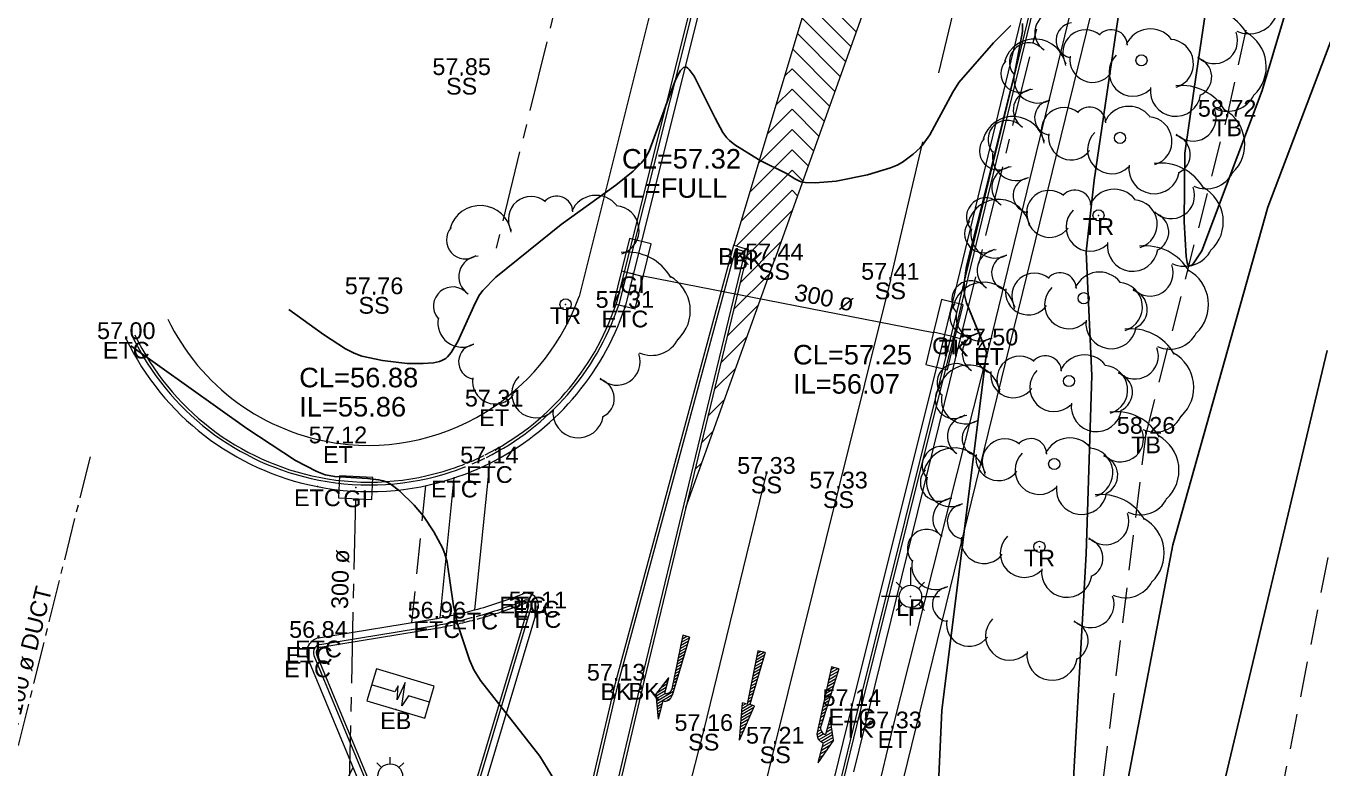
# Model space of a CAD drawing. Header units: metres. Extents: x -244 to 200, y -283 to 282.
# Drawn here: x -155 to -96.9, y -3.2 to 30 of the extents above; entities that cross this region are included whole.
import ezdxf
from ezdxf.enums import TextEntityAlignment as Align

# ---------------------------------------------------------------- set-up
doc = ezdxf.new("R2010")
doc.units = ezdxf.units.M
for name, pattern in [('CENTER', [50.8, 31.75, -6.35, 6.35, -6.35]), ('CENTER2', [28.575, 19.05, -3.175, 3.175, -3.175]), ('DASHED2', [9.525, 6.35, -3.175]), ('HIDDEN2', [4.7625, 3.175, -1.5875])]:
    doc.linetypes.add(name, pattern=pattern)
for name, color, linetype, lineweight in [('BANKS', 12, 'Continuous', 0), ('CONTOURS', 1, 'Continuous', 0), ('DESCRIPTIONS', 1, 'Continuous', 0), ('ELECTRICAL', 3, 'Continuous', 0), ('LEVELS', 1, 'Continuous', 0), ('POINTS', 1, 'Continuous', 0), ('ROAD_PAINT', 12, 'Continuous', 0), ('ROADS', 5, 'Continuous', 0), ('STORM_WATER', 1, 'Continuous', 0), ('SW_TEXT', 10, 'Continuous', 0), ('TREES', 14, 'Continuous', 0)]:
    doc.layers.add(name, color=color, linetype=linetype, lineweight=lineweight)
doc.layers.add('CADASTRAL', color=7, linetype='Continuous')
doc.styles.add('Arial', font='arial.ttf', dxfattribs={"height": 1.68})

msp = doc.modelspace()

# ---------------------------------------------------------------- hatches: boundary and pattern name
at = {"layer": 'ROAD_PAINT', "linetype": 'Continuous', "lineweight": 0}
h = msp.add_hatch(dxfattribs=at)
h.set_pattern_fill('LT124 RAILW', color=2, scale=0.5, style=0)
h.set_pattern_definition([(45, (0, 0), (1e-16, 0.9071424), [8.98026, -8.98026]), (135, (0, 0), (-1e-16, -0.9071424), [8.98026, -8.98026])])
h.paths.add_polyline_path([(-122.622, 20.018), (-125.412, 8.463), (-121.443, 19.54), (-115.306, 36.672), (-112.443, 49.145), (-108.8, 64.577), (-105.135, 80.89), (-110.024, 64.82), (-114.511, 49.758), (-118.16, 37.177), (-123.262, 20.215)], flags=0)

# ---------------------------------------------------------------- linework, layer by layer
at = {"layer": 'BANKS', "color": 1, "linetype": 'HIDDEN2', "lineweight": 0, "ltscale": 0.5}
for p, q in [((-101.152, 25.976), (-97.342, 43.224)), ((-104.785, 11.77), (-101.152, 25.976)), ((-106.99, -6.162), (-104.785, 11.77))]:
    msp.add_line(p, q, dxfattribs=at)
at = {"layer": 'BANKS', "color": 9, "linetype": 'HIDDEN2', "lineweight": 0, "ltscale": 0.5}
msp.add_line((-90.18, 38.926), (-98.884, -5.153), dxfattribs=at)
at = {"layer": 'CADASTRAL', "color": 1, "linetype": 'Continuous', "lineweight": 0}
msp.add_line((-119.026, -17.442), (-64.104, 206.418), dxfattribs=at)
at = {"layer": 'CONTOURS', "color": 6, "linetype": 'Continuous', "lineweight": -3, "flags": 128}
for points in [[(-94.712, 43.436), (-99.577, 27.142), (-102.283, 19.966), (-102.708, 19.343), (-102.865, 19.276), (-102.892, 19.298), (-102.917, 19.355), (-102.94, 19.445), (-102.981, 19.709), (-103.072, 21.265), (-103.053, 24.347), (-102.634, 27.236), (-99.381, 49.058)], [(-110.842, 30.057), (-111.625, 29.291), (-113.17, 27.507), (-113.445, 27.069), (-114.478, 25.163), (-114.767, 24.741), (-114.902, 24.587), (-115.216, 24.302), (-115.697, 23.942), (-115.935, 23.803), (-116.24, 23.678), (-117.273, 23.365), (-118.675, 23.086), (-119.601, 23.006), (-120.058, 23.027), (-120.236, 23.059), (-120.343, 23.097), (-120.52, 23.185), (-120.906, 23.434), (-122.113, 24.033), (-122.159, 24.062), (-123.212, 24.709), (-123.46, 24.905), (-123.579, 25.035), (-123.747, 25.274), (-124.099, 25.909), (-125.044, 27.795), (-125.26, 28.094), (-125.324, 28.153), (-125.385, 28.189), (-125.442, 28.199), (-125.509, 28.179), (-125.577, 28.127), (-125.646, 28.046), (-125.716, 27.938), (-125.86, 27.654), (-126.16, 26.874), (-127.054, 24.436), (-127.225, 24.127), (-127.405, 23.893), (-127.764, 23.536), (-128.547, 22.904), (-131.004, 21.149), (-133.929, 18.79), (-134.512, 18.192), (-134.651, 17.996), (-134.857, 17.618), (-135.63, 15.909), (-135.931, 15.403), (-136.088, 15.218), (-136.169, 15.147), (-136.251, 15.093), (-136.347, 15.048), (-136.457, 15.01), (-136.717, 14.953), (-137.183, 14.911), (-137.899, 14.925), (-139.01, 15.053), (-139.93, 15.252), (-140.274, 15.377), (-140.657, 15.574), (-141.652, 16.223), (-143.202, 17.332)], [(-114.409, -11.093), (-113.94, -0.624), (-111.937, 15.407), (-112.065, 15.789), (-112.33, 16.402), (-112.839, 17.643), (-112.924, 17.992), (-112.94, 18.212), (-112.929, 18.532), (-112.825, 19.275), (-112.121, 22.107), (-110.674, 27.885), (-110.32, 29.791), (-110.32, 30.151)], [(-130.632, -4.825), (-131.955, -2.682), (-134.617, 0.721), (-134.908, 1.195), (-135.102, 1.634), (-135.621, 3.212), (-135.824, 4.067), (-136.107, 6.014), (-136.209, 6.389), (-136.319, 6.653), (-136.7, 7.37), (-137.162, 8.077), (-137.592, 8.576), (-138.25, 9.215), (-138.609, 9.492), (-138.798, 9.601), (-138.973, 9.664), (-139.181, 9.711), (-139.67, 9.768), (-141.143, 9.853), (-141.57, 9.932), (-141.947, 10.08), (-142.909, 10.574), (-145.09, 12.002), (-150.289, 15.705)], [(-96.664, 15.498), (-101.67, -5.5), (-102.573, -12.676), (-103.476, -19.774), (-103.473, -21.766), (-103.361, -22.606), (-103.159, -23.307), (-102.639, -24.349), (-101.422, -26.147), (-99.188, -28.771), (-95.844, -31.973)]]:
    msp.add_lwpolyline(points, dxfattribs=at)
at = {"layer": 'CONTOURS', "color": 1, "linetype": 'Continuous', "lineweight": -3, "flags": 128}
msp.add_lwpolyline([(-92.848, 39.029), (-99.328, 21.917), (-103.586, 6.799), (-106.228, -7.038), (-106.542, -13.901), (-106.703, -15.533), (-106.733, -15.63), (-106.764, -15.665), (-106.799, -15.635), (-106.842, -15.545), (-106.891, -15.399), (-107.072, -14.672), (-108.115, -8.356), (-108.223, -7.138), (-107.464, 6.393), (-107.219, 14.373), (-107.465, 19.915), (-107.116, 23.136), (-103.509, 47.573)], dxfattribs=at)
at = {"layer": 'ELECTRICAL', "color": 1, "linetype": 'CENTER2', "lineweight": 0, "ltscale": 0.1}
msp.add_line((-156.7, -7.744), (-152.049, 10.936), dxfattribs=at)
at = {"layer": 'ELECTRICAL', "color": 2, "linetype": 'Continuous', "lineweight": 0}
for p, q in [((-115.343, 5.783), (-115.343, 4.983)), ((-115.98, 5.119), (-115.697, 4.837)), ((-114.99, 4.837), (-114.707, 5.119)), ((-115.843, 4.483), (-116.643, 4.483)), ((-115.697, 4.13), (-115.98, 3.847)), ((-114.707, 3.847), (-114.99, 4.13)), ((-114.843, 4.483), (-114.043, 4.483)), ((-115.343, 3.183), (-115.343, 3.983)), ((-139.28, 1.24), (-139.709, -0.198)), ((-136.683, 0.465), (-139.28, 1.24)), ((-137.992, 0.622), (-138.345, -0.145)), ((-138.139, -0.421), (-137.992, 0.622)), ((-138.454, 0.21), (-139.494, 0.521)), ((-138.295, 0.482), (-138.454, 0.21)), ((-138.345, -0.145), (-138.295, 0.482)), ((-137.839, 0.027), (-138.139, -0.421)), ((-136.898, -0.254), (-137.839, 0.027)), ((-137.112, -0.973), (-136.683, 0.465)), ((-139.709, -0.198), (-137.112, -0.973)), ((-138.659, -3.016), (-138.659, -2.717)), ((-139.264, -2.967), (-139.052, -3.179)), ((-138.055, -2.967), (-138.267, -3.179))]:
    msp.add_line(p, q, dxfattribs=at)
for centre, radius in [((-115.343, 4.483), 0.5), ((-138.659, -3.571), 0.555)]:
    msp.add_circle(centre, radius, dxfattribs=at)
at = {"layer": 'POINTS', "color": 1, "linetype": 'Continuous', "lineweight": 0}
for p in [(-135.458, 27.842), (-101.152, 25.976), (-106.915, 21.555), (-123.262, 20.215), (-122.622, 20.018), (-121.443, 19.54), (-127.808, 18.944), (-116.243, 18.672), (-139.383, 18.023), (-130.801, 17.565), (-128.144, 17.412), (-150.488, 16.013), (-113.821, 16.209), (-113.408, 16.107), (-111.823, 15.731), (-134.002, 12.991), (-104.785, 11.77), (-141.002, 11.341), (-134.215, 10.442), (-121.797, 9.976), (-141.922, 9.401), (-140.207, 9.355), (-135.786, 9.793), (-118.565, 9.319), (-109.563, 6.704), (-132.722, 4.593), (-132.123, 4.41), (-115.343, 4.483), (-136.569, 3.495), (-134.875, 3.876), (-132.038, 3.949), (-142.289, 2.341), (-141.877, 2.627), (-142.364, 1.734), (-128.535, 0.711), (-127.278, 0.733), (-117.972, -0.425), (-138.41, -0.585), (-117.668, -0.967), (-124.607, -1.545), (-116.147, -1.428), (-121.404, -2.113)]:
    msp.add_point(p, dxfattribs=at)
at = {"layer": 'ROAD_PAINT', "color": 7, "linetype": 'Continuous', "lineweight": 0}
for p, q in [((-118.16, 37.177), (-123.262, 20.215)), ((-115.306, 36.672), (-121.443, 19.54)), ((-125.412, 8.463), (-121.443, 19.54)), ((-116.243, 18.672), (-118.565, 9.319)), ((-134.215, 10.442), (-134.875, 3.876)), ((-124.607, -1.545), (-121.797, 9.976)), ((-136.417, 3.523), (-135.786, 9.793)), ((-118.565, 9.319), (-121.404, -2.113)), ((-128.419, -16.417), (-124.607, -1.545)), ((-121.404, -2.113), (-126.066, -21.146)), ((-143.462, -9.53), (-140.325, -3.171))]:
    msp.add_line(p, q, dxfattribs=at)
at = {"layer": 'ROAD_PAINT', "color": 7, "linetype": 'DASHED2', "lineweight": 0}
msp.add_line((-116.243, 18.672), (-112.725, 33.648), dxfattribs=at)
at = {"layer": 'ROAD_PAINT', "color": 7, "linetype": 'DASHED2', "lineweight": 0, "ltscale": 0.25}
msp.add_line((-137.084, 9.441), (-137.7, 3.31), dxfattribs=at)
at = {"layer": 'ROAD_PAINT', "color": 2, "linetype": 'Continuous', "lineweight": 0}
for p, q in [((-125.55, 2.739), (-126.032, 0.338)), ((-125.242, 2.662), (-126.022, 0.042)), ((-125.341, 2.333), (-125.672, 2.133)), ((-125.296, 2.483), (-125.644, 2.273)), ((-125.251, 2.633), (-125.616, 2.414)), ((-125.36, 2.691), (-125.587, 2.554)), ((-125.505, 2.728), (-125.559, 2.695)), ((-125.242, 2.662), (-125.55, 2.739)), ((-125.475, 1.881), (-125.757, 1.712)), ((-125.43, 2.032), (-125.728, 1.852)), ((-125.385, 2.182), (-125.7, 1.993)), ((-122.176, 2.043), (-122.654, -0.34)), ((-121.855, 1.964), (-122.547, -0.367)), ((-121.887, 1.856), (-122.258, 1.632)), ((-121.902, 1.975), (-122.229, 1.779)), ((-122.054, 2.013), (-122.2, 1.925)), ((-121.855, 1.964), (-122.176, 2.043)), ((-125.654, 1.28), (-125.869, 1.15)), ((-125.609, 1.43), (-125.841, 1.291)), ((-125.564, 1.581), (-125.813, 1.431)), ((-125.519, 1.731), (-125.785, 1.571)), ((-122.073, 1.228), (-122.376, 1.046)), ((-122.026, 1.385), (-122.347, 1.192)), ((-121.98, 1.542), (-122.317, 1.339)), ((-121.933, 1.699), (-122.288, 1.486)), ((-118.889, 1.322), (-119.527, -1.621)), ((-118.551, 1.232), (-119.36, -1.341)), ((-118.6, 1.245), (-118.95, 1.042)), ((-118.759, 1.287), (-118.916, 1.196)), ((-118.551, 1.232), (-118.889, 1.322)), ((-126.752, 0.095), (-126.189, 0.827)), ((-126.189, 0.827), (-126.36, 0.139)), ((-126.223, 0.69), (-126.355, 0.611)), ((-125.832, 0.679), (-125.982, 0.589)), ((-125.788, 0.829), (-125.954, 0.729)), ((-125.743, 0.979), (-125.926, 0.869)), ((-125.698, 1.13), (-125.897, 1.01)), ((-122.26, 0.601), (-122.494, 0.46)), ((-122.213, 0.758), (-122.464, 0.606)), ((-122.166, 0.914), (-122.435, 0.753)), ((-122.12, 1.071), (-122.406, 0.899)), ((-118.742, 0.624), (-119.083, 0.425)), ((-118.691, 0.788), (-119.05, 0.58)), ((-118.639, 0.953), (-119.016, 0.734)), ((-118.587, 1.118), (-118.983, 0.888)), ((-126.752, 0.095), (-126.648, -1.021)), ((-126.331, 0.255), (-126.744, 0.006)), ((-126.328, 0.133), (-126.733, -0.111)), ((-125.967, 0.227), (-126.722, -0.227)), ((-126.011, 0.077), (-126.711, -0.344)), ((-126.295, 0.4), (-126.709, 0.151)), ((-126.259, 0.545), (-126.532, 0.381)), ((-126.36, 0.139), (-126.312, 0.132)), ((-126.312, 0.132), (-126.264, 0.133)), ((-126.264, 0.133), (-126.216, 0.143)), ((-126.216, 0.143), (-126.171, 0.161)), ((-126.171, 0.161), (-126.131, 0.187)), ((-126.131, 0.187), (-126.095, 0.22)), ((-126.095, 0.22), (-126.066, 0.258)), ((-126.066, 0.258), (-126.044, 0.302)), ((-126.047, -0.02), (-126.022, 0.042)), ((-126.044, 0.302), (-126.03, 0.348)), ((-125.922, 0.378), (-126.043, 0.305)), ((-125.877, 0.528), (-126.01, 0.448)), ((-122.4, 0.13), (-122.582, 0.02)), ((-122.353, 0.287), (-122.553, 0.167)), ((-122.306, 0.444), (-122.523, 0.313)), ((-118.898, 0.129), (-119.184, -0.037)), ((-118.846, 0.294), (-119.15, 0.117)), ((-118.794, 0.459), (-119.117, 0.271)), ((-126.475, -0.326), (-126.7, -0.461)), ((-126.511, -0.471), (-126.689, -0.578)), ((-126.444, -0.2), (-126.648, -1.021)), ((-126.444, -0.2), (-126.378, -0.209)), ((-126.378, -0.209), (-126.311, -0.207)), ((-126.311, -0.207), (-126.246, -0.191)), ((-126.11, -0.106), (-126.257, -0.194)), ((-126.246, -0.191), (-126.185, -0.164)), ((-126.185, -0.164), (-126.13, -0.125)), ((-126.13, -0.125), (-126.083, -0.077)), ((-126.083, -0.077), (-126.047, -0.02)), ((-123, -1.96), (-122.868, -0.287)), ((-123, -1.96), (-122.333, -0.42)), ((-122.365, -0.493), (-122.91, -0.822)), ((-122.42, -0.398), (-122.9, -0.687)), ((-122.539, -0.341), (-122.889, -0.552)), ((-122.723, -0.323), (-122.879, -0.416)), ((-122.654, -0.34), (-122.868, -0.287)), ((-122.493, -0.184), (-122.641, -0.273)), ((-122.446, -0.027), (-122.611, -0.127)), ((-122.333, -0.42), (-122.547, -0.367)), ((-119.105, -0.53), (-119.317, -0.654)), ((-119.053, -0.366), (-119.284, -0.499)), ((-119.002, -0.201), (-119.251, -0.345)), ((-118.95, -0.036), (-119.217, -0.191)), ((-126.548, -0.616), (-126.679, -0.695)), ((-126.584, -0.761), (-126.668, -0.812)), ((-126.62, -0.906), (-126.657, -0.929)), ((-122.591, -1.016), (-122.942, -1.228)), ((-122.516, -0.842), (-122.932, -1.093)), ((-122.44, -0.668), (-122.921, -0.957)), ((-119.261, -1.025), (-119.418, -1.116)), ((-119.209, -0.86), (-119.384, -0.962)), ((-119.157, -0.695), (-119.351, -0.808)), ((-118.949, -0.952), (-119.149, -1.706)), ((-118.926, -1.1), (-119, -1.143)), ((-118.945, -0.976), (-118.958, -0.983)), ((-118.794, -1.957), (-118.949, -0.952)), ((-122.893, -1.713), (-122.985, -1.769)), ((-122.817, -1.539), (-122.974, -1.634)), ((-122.742, -1.365), (-122.963, -1.498)), ((-122.666, -1.191), (-122.953, -1.363)), ((-119.313, -1.594), (-119.536, -1.724)), ((-119.527, -1.621), (-119.536, -1.694)), ((-119.536, -1.694), (-119.531, -1.768)), ((-119.362, -1.488), (-119.518, -1.579)), ((-119.222, -1.676), (-119.51, -1.843)), ((-119.363, -1.354), (-119.485, -1.424)), ((-118.85, -1.595), (-119.452, -1.944)), ((-119.313, -1.19), (-119.451, -1.27)), ((-119.368, -1.382), (-119.37, -1.435)), ((-119.37, -1.435), (-119.362, -1.488)), ((-119.357, -1.33), (-119.368, -1.382)), ((-119.362, -1.488), (-119.345, -1.539)), ((-118.831, -1.718), (-119.362, -2.027)), ((-119.345, -1.539), (-119.32, -1.585)), ((-119.32, -1.585), (-119.286, -1.627)), ((-119.286, -1.627), (-119.245, -1.661)), ((-119.245, -1.661), (-119.199, -1.688)), ((-119.199, -1.688), (-119.149, -1.706)), ((-118.869, -1.471), (-119.126, -1.621)), ((-118.888, -1.347), (-119.084, -1.461)), ((-118.907, -1.224), (-119.042, -1.302)), ((-122.968, -1.888), (-122.995, -1.904)), ((-119.531, -1.768), (-119.511, -1.839)), ((-119.511, -1.839), (-119.479, -1.906)), ((-118.794, -1.957), (-119.487, -2.979)), ((-119.248, -2.078), (-119.487, -2.979)), ((-119.479, -1.906), (-119.435, -1.965)), ((-119.435, -1.965), (-119.38, -2.014)), ((-119.38, -2.014), (-119.317, -2.052)), ((-118.955, -2.194), (-119.337, -2.417)), ((-119.317, -2.052), (-119.248, -2.078)), ((-118.804, -1.972), (-119.295, -2.258)), ((-118.812, -1.842), (-119.253, -2.098)), ((-119.407, -2.861), (-119.464, -2.895)), ((-119.256, -2.639), (-119.422, -2.735)), ((-119.105, -2.417), (-119.38, -2.576))]:
    msp.add_line(p, q, dxfattribs=at)
msp.add_point((-126.189, 0.827), dxfattribs=at)
at = {"layer": 'ROAD_PAINT', "color": 7, "linetype": 'Continuous', "lineweight": 0}
msp.add_point((-118.949, -0.952), dxfattribs=at)
at = {"layer": 'ROADS', "color": 9, "linetype": 'Continuous', "lineweight": 0}
for p, q in [((-125.924, 34.971), (-130.194, 17.925)), ((-123.956, 34.131), (-128.144, 17.412)), ((-109.851, 32.59), (-113.821, 16.209)), ((-107.922, 31.733), (-111.823, 15.731)), ((-113.821, 16.209), (-117.972, -0.425)), ((-111.823, 15.731), (-116.147, -1.428)), ((-141.877, 2.627), (-136.569, 3.495)), ((-134.994, -5.913), (-132.038, 3.949)), ((-142.364, 1.734), (-139.615, -4.879)), ((-117.972, -0.425), (-122.853, -20.291)), ((-116.147, -1.428), (-121.167, -22.611))]:
    msp.add_line(p, q, dxfattribs=at)
at = {"layer": 'ROADS', "color": 1, "linetype": 'Continuous', "lineweight": 0}
for p, q in [((-124.369, 34.234), (-128.552, 17.532)), ((-124.247, 34.204), (-128.432, 17.496)), ((-109.559, 32.519), (-113.529, 16.137)), ((-109.438, 32.489), (-113.408, 16.107)), ((-128.535, 0.711), (-123.262, 20.215)), ((-128.413, 0.68), (-123.175, 20.057)), ((-122.771, 19.933), (-127.399, 0.762)), ((-122.622, 20.018), (-127.278, 0.733)), ((-123.262, 20.215), (-122.622, 20.018)), ((-123.175, 20.057), (-122.771, 19.933)), ((-113.529, 16.137), (-117.681, -0.497)), ((-113.408, 16.107), (-117.56, -0.527)), ((-135.401, -5.791), (-132.447, 4.067)), ((-135.281, -5.827), (-132.326, 4.032)), ((-141.817, 2.333), (-136.518, 3.199)), ((-141.79, 2.211), (-136.497, 3.076)), ((-142.084, 1.841), (-139.338, -4.764)), ((-141.966, 1.885), (-139.222, -4.716)), ((-131.635, -12.505), (-128.535, 0.711)), ((-131.514, -12.534), (-128.413, 0.68)), ((-127.399, 0.762), (-130.506, -12.438)), ((-127.278, 0.733), (-130.384, -12.467)), ((-117.681, -0.497), (-122.561, -20.36)), ((-117.56, -0.527), (-122.439, -20.389))]:
    msp.add_line(p, q, dxfattribs=at)
for centre, radius, start, end in [((-139.601, 21.262), 11.661, 296.46114, 341.34304), ((-139.601, 21.262), 11.786, 296.46114, 341.36749), ((-139.601, 21.262), 11.786, 205.74049, 258.92861), ((-139.601, 21.262), 11.661, 205.74049, 258.92861), ((-139.601, 21.262), 11.786, 258.92861, 288.39594), ((-139.601, 21.262), 11.661, 258.92861, 288.39594), ((-140.126, 23.241), 20.364, 285.17199, 291.6339), ((-140.126, 23.241), 20.489, 285.17199, 291.621), ((-132.547, 4.093), 0.229, 36.75889, 108.09893), ((-132.547, 4.093), 0.104, 36.75889, 106.39227), ((-132.547, 4.093), 0.104, 345.11246, 36.75889), ((-132.547, 4.093), 0.229, 344.52702, 36.75889), ((-141.721, 1.963), 0.382, 104.43289, 146.3264), ((-141.721, 1.963), 0.382, 146.3264, 198.60722), ((-141.721, 1.963), 0.257, 146.3264, 197.73821), ((-141.721, 1.963), 0.257, 105.56272, 146.3264)]:
    msp.add_arc(centre, radius, start, end, dxfattribs=at)
at = {"layer": 'ROADS', "color": 9, "linetype": 'Continuous', "lineweight": 0}
for centre, radius, start, end in [((-139.652, 21.287), 10.037, 304.25269, 340.43257), ((-139.601, 21.262), 10.02, 205.74049, 261.95929), ((-139.601, 21.262), 12.086, 296.46114, 341.4246), ((-139.601, 21.262), 12.086, 205.74049, 258.92861), ((-139.652, 21.287), 10.037, 262.26813, 304.25269), ((-139.601, 21.262), 12.086, 288.39594, 296.46114), ((-139.601, 21.262), 12.086, 258.92861, 288.39594), ((-140.126, 23.241), 20.064, 285.17199, 291.65479), ((-132.547, 4.093), 0.529, 36.75889, 109.31149), ((-132.547, 4.093), 0.529, 344.1129, 36.75889), ((-140.126, 23.241), 20.064, 280.21357, 285.17199), ((-141.721, 1.963), 0.682, 146.3264, 199.60487), ((-141.721, 1.963), 0.682, 103.13607, 146.3264)]:
    msp.add_arc(centre, radius, start, end, dxfattribs=at)
at = {"layer": 'ROADS', "color": 1, "linetype": 'DASHED2', "lineweight": 0, "ltscale": 0.1}
for centre, radius, start, end in [((-139.601, 21.262), 11.661, 288.39594, 296.46114), ((-139.601, 21.262), 11.786, 288.39594, 296.46114), ((-140.126, 23.241), 20.364, 280.20666, 285.17199), ((-140.126, 23.241), 20.489, 280.20383, 285.17199)]:
    msp.add_arc(centre, radius, start, end, dxfattribs=at)
at = {"layer": 'STORM_WATER', "color": 2, "linetype": 'CENTER', "lineweight": 0, "ltscale": 0.1}
for p, q in [((-97.854, 77.989), (-113.116, 16.037)), ((-129.224, 39.196), (-133.992, 19.773)), ((-140.218, 8.855), (-140.727, -14.216))]:
    msp.add_line(p, q, dxfattribs=at)
at = {"layer": 'STORM_WATER', "color": 2, "linetype": 'Continuous', "lineweight": 0}
for p, q in [((-127.928, 20.52), (-128.293, 19.065)), ((-126.958, 20.277), (-127.928, 20.52)), ((-127.323, 18.822), (-126.958, 20.277)), ((-128.293, 19.065), (-128.657, 17.61)), ((-128.293, 19.065), (-127.323, 18.822)), ((-127.687, 17.367), (-127.323, 18.822)), ((-128.657, 17.61), (-127.687, 17.367)), ((-113.953, 17.784), (-114.307, 16.327)), ((-112.982, 17.549), (-113.953, 17.784)), ((-113.335, 16.091), (-112.982, 17.549)), ((-114.307, 16.327), (-114.66, 14.869)), ((-113.335, 16.091), (-114.307, 16.327)), ((-113.688, 14.633), (-113.335, 16.091)), ((-114.66, 14.869), (-113.688, 14.633)), ((-140.931, 9.892), (-140.982, 8.894)), ((-139.433, 9.816), (-140.931, 9.892)), ((-139.484, 8.817), (-139.433, 9.816)), ((-140.982, 8.894), (-139.484, 8.817))]:
    msp.add_line(p, q, dxfattribs=at)
at = {"layer": 'STORM_WATER', "color": 2, "linetype": 'Continuous', "lineweight": 0, "ltscale": 0.1}
for p, q in [((-127.316, 18.847), (-114.312, 16.305)), ((-113.116, 16.037), (-117.901, -3.382)), ((-113.335, 16.091), (-113.116, 16.037))]:
    msp.add_line(p, q, dxfattribs=at)
at = {"layer": 'TREES', "color": 3, "linetype": 'Continuous', "lineweight": 0}
for centre in [(-104.989, 28.5), (-105.952, 25.027), (-106.915, 21.555), (-107.577, 17.842), (-130.801, 17.565), (-108.239, 14.13), (-108.901, 10.417), (-109.563, 6.704)]:
    msp.add_circle(centre, 0.25, dxfattribs=at)
for centre, radius, start, end in [((-102.215, 28.618), 2.225, 29.20025, 97.13167), ((-108.847, 29.746), 0.925, 93.95545, 236.73105), ((-100.167, 31.02), 1.331, 245.47848, 333.93748), ((-108.035, 29.398), 0.783, 97.06975, 257.10857), ((-107.499, 28.843), 1.017, 50.09878, 209.32106), ((-106.346, 29.148), 0.727, 2.51437, 136.37354), ((-104.588, 28.725), 1.186, 38.70338, 156.09581), ((-101.727, 29.398), 1.045, 224.85314, 20.08924), ((-101.159, 28.214), 1.762, 313.36969, 60.91119), ((-109.777, 28.051), 1.407, 8.80975, 163.5621), ((-110.044, 28.421), 0.862, 39.7102, 219.23472), ((-103.754, 28.347), 1.096, 287.29982, 86.6061), ((-110.443, 27.911), 0.846, 138.25628, 305.4538), ((-107.178, 28.53), 1.017, 171.11128, 323.88166), ((-105.362, 27.972), 1.08, 134.73205, 314.28856), ((-102.739, 27.753), 0.897, 294.70105, 72.45162), ((-109.63, 27.667), 1.081, 167.43917, 299.72808), ((-103.178, 25.145), 2.225, 29.20025, 97.13167), ((-109.81, 26.273), 0.925, 93.95545, 236.73105), ((-103.459, 27.128), 1.133, 172.39825, 351.71481), ((-101.13, 27.548), 1.331, 245.47848, 333.93748), ((-108.997, 25.925), 0.783, 97.06975, 257.10857), ((-108.462, 25.37), 1.017, 50.09878, 209.32106), ((-107.309, 25.675), 0.727, 2.51437, 136.37354), ((-105.551, 25.253), 1.186, 38.70338, 156.09581), ((-102.69, 25.925), 1.045, 224.85314, 20.08924), ((-102.122, 24.742), 1.762, 313.36969, 60.91119), ((-110.74, 24.578), 1.407, 8.80975, 163.5621), ((-111.007, 24.949), 0.862, 39.7102, 219.23472), ((-104.717, 24.874), 1.096, 287.29982, 86.6061), ((-111.406, 24.439), 0.846, 138.25628, 305.4538), ((-108.141, 25.057), 1.017, 171.11128, 323.88166), ((-106.325, 24.5), 1.08, 134.73205, 314.28856), ((-103.701, 24.281), 0.897, 294.70105, 72.45162), ((-110.593, 24.195), 1.081, 167.43917, 299.72808), ((-104.141, 21.673), 2.225, 29.20025, 97.13167), ((-110.773, 22.801), 0.925, 93.95545, 236.73105), ((-104.422, 23.655), 1.133, 172.39825, 351.71481), ((-102.093, 24.075), 1.331, 245.47848, 333.93748), ((-109.96, 22.453), 0.783, 97.06975, 257.10857), ((-109.124, 21.658), 1.017, 50.09878, 209.32106), ((-107.971, 21.963), 0.727, 2.51437, 136.37354), ((-106.213, 21.54), 1.186, 38.70338, 156.09581), ((-103.653, 22.453), 1.045, 224.85314, 20.08924), ((-103.084, 21.269), 1.762, 313.36969, 60.91119), ((-132.348, 21.38), 1.017, 50.09878, 209.32106), ((-131.196, 21.685), 0.727, 2.51437, 136.37354), ((-129.437, 21.263), 1.186, 38.70338, 156.09581), ((-111.969, 21.477), 0.862, 39.7102, 219.23472), ((-111.402, 20.866), 1.407, 8.80975, 163.5621), ((-105.379, 21.162), 1.096, 287.29982, 86.6061), ((-134.626, 20.588), 1.407, 8.80975, 163.5621), ((-128.603, 20.884), 1.096, 287.29982, 86.6061), ((-109.104, 21.585), 1.017, 171.11128, 323.88166), ((-107.287, 21.027), 1.08, 134.73205, 314.28856), ((-104.664, 20.809), 0.897, 294.70105, 72.45162), ((-135.292, 20.449), 0.846, 138.25628, 305.4538), ((-112.068, 20.727), 0.846, 138.25628, 305.4538), ((-111.555, 20.723), 1.081, 167.43917, 299.72808), ((-105.384, 20.183), 1.133, 172.39825, 351.71481), ((-128.027, 17.683), 2.225, 29.20025, 97.13167), ((-111.435, 19.088), 0.925, 93.95545, 236.73105), ((-110.923, 18.981), 0.783, 97.06975, 257.10857), ((-104.803, 17.96), 2.225, 29.20025, 97.13167), ((-103.056, 20.603), 1.331, 245.47848, 333.93748), ((-134.659, 18.811), 0.925, 93.95545, 236.73105), ((-104.616, 18.981), 1.045, 224.85314, 20.08924), ((-126.971, 17.279), 1.762, 313.36969, 60.91119), ((-112.632, 17.764), 0.862, 39.7102, 219.23472), ((-109.786, 17.945), 1.017, 50.09878, 209.32106), ((-108.634, 18.25), 0.727, 2.51437, 136.37354), ((-106.875, 17.827), 1.186, 38.70338, 156.09581), ((-103.747, 17.557), 1.762, 313.36969, 60.91119), ((-135.856, 17.487), 0.862, 39.7102, 219.23472), ((-112.064, 17.153), 1.407, 8.80975, 163.5621), ((-110.066, 18.113), 1.017, 171.11128, 323.88166), ((-108.25, 17.555), 1.08, 134.73205, 314.28856), ((-106.041, 17.449), 1.096, 287.29982, 86.6061), ((-105.627, 17.336), 0.897, 294.70105, 72.45162), ((-112.73, 17.014), 0.846, 138.25628, 305.4538), ((-135.442, 16.732), 1.081, 167.43917, 299.72808), ((-112.218, 17.01), 1.081, 167.43917, 299.72808), ((-106.347, 16.711), 1.133, 172.39825, 351.71481), ((-112.097, 15.376), 0.925, 93.95545, 236.73105), ((-105.465, 14.248), 2.225, 29.20025, 97.13167), ((-103.718, 16.89), 1.331, 245.47848, 333.93748), ((-134.809, 14.991), 0.783, 97.06975, 257.10857), ((-126.942, 16.613), 1.331, 245.47848, 333.93748), ((-111.585, 15.268), 0.783, 97.06975, 257.10857), ((-128.502, 14.991), 1.045, 224.85314, 20.08924), ((-110.449, 14.232), 1.017, 50.09878, 209.32106), ((-109.296, 14.537), 0.727, 2.51437, 136.37354), ((-107.538, 14.115), 1.186, 38.70338, 156.09581), ((-105.278, 15.268), 1.045, 224.85314, 20.08924), ((-104.409, 13.844), 1.762, 313.36969, 60.91119), ((-113.294, 14.052), 0.862, 39.7102, 219.23472), ((-112.726, 13.44), 1.407, 8.80975, 163.5621), ((-110.729, 14.4), 1.017, 171.11128, 323.88166), ((-108.912, 13.843), 1.08, 134.73205, 314.28856), ((-106.703, 13.736), 1.096, 287.29982, 86.6061), ((-133.953, 14.123), 1.017, 171.11128, 323.88166), ((-132.136, 13.565), 1.08, 134.73205, 314.28856), ((-129.513, 13.346), 0.897, 294.70105, 72.45162), ((-106.289, 13.624), 0.897, 294.70105, 72.45162), ((-113.392, 13.301), 0.846, 138.25628, 305.4538), ((-112.88, 13.297), 1.081, 167.43917, 299.72808), ((-130.233, 12.721), 1.133, 172.39825, 351.71481), ((-107.009, 12.998), 1.133, 172.39825, 351.71481), ((-112.759, 11.663), 0.925, 93.95545, 236.73105), ((-112.247, 11.555), 0.783, 97.06975, 257.10857), ((-106.127, 10.535), 2.225, 29.20025, 97.13167), ((-104.38, 13.178), 1.331, 245.47848, 333.93748), ((-105.94, 11.556), 1.045, 224.85314, 20.08924), ((-105.071, 10.131), 1.762, 313.36969, 60.91119), ((-113.956, 10.339), 0.862, 39.7102, 219.23472), ((-113.388, 9.728), 1.407, 8.80975, 163.5621), ((-111.111, 10.52), 1.017, 50.09878, 209.32106), ((-109.958, 10.825), 0.727, 2.51437, 136.37354), ((-108.2, 10.402), 1.186, 38.70338, 156.09581), ((-107.366, 10.024), 1.096, 287.29982, 86.6061), ((-111.391, 10.687), 1.017, 171.11128, 323.88166), ((-109.574, 10.13), 1.08, 134.73205, 314.28856), ((-106.951, 9.911), 0.897, 294.70105, 72.45162), ((-114.054, 9.589), 0.846, 138.25628, 305.4538), ((-113.542, 9.585), 1.081, 167.43917, 299.72808), ((-107.672, 9.286), 1.133, 172.39825, 351.71481), ((-113.421, 7.95), 0.925, 93.95545, 236.73105), ((-106.79, 6.822), 2.225, 29.20025, 97.13167), ((-105.042, 9.465), 1.331, 245.47848, 333.93748), ((-112.909, 7.843), 0.783, 97.06975, 257.10857), ((-106.602, 7.843), 1.045, 224.85314, 20.08924), ((-105.733, 6.419), 1.762, 313.36969, 60.91119), ((-114.618, 6.626), 0.862, 39.7102, 219.23472), ((-112.053, 6.975), 1.017, 171.11128, 323.88166), ((-110.237, 6.417), 1.08, 134.73205, 314.28856), ((-107.613, 6.198), 0.897, 294.70105, 72.45162), ((-114.204, 5.872), 1.081, 167.43917, 299.72808), ((-108.334, 5.573), 1.133, 172.39825, 351.71481), ((-113.572, 4.13), 0.783, 97.06975, 257.10857), ((-105.704, 5.753), 1.331, 245.47848, 333.93748), ((-107.264, 4.13), 1.045, 224.85314, 20.08924), ((-112.715, 3.262), 1.017, 171.11128, 323.88166), ((-110.899, 2.705), 1.08, 134.73205, 314.28856), ((-108.276, 2.486), 0.897, 294.70105, 72.45162), ((-108.996, 1.86), 1.133, 172.39825, 351.71481)]:
    msp.add_arc(centre, radius, start, end, dxfattribs=at)

# ---------------------------------------------------------------- texts
at = {"layer": 'DESCRIPTIONS', "color": 9, "linetype": 'Continuous', "lineweight": -3, "style": 'Arial'}
for s, p in [('SS', (-135.458, 27.717)), ('TB', (-101.152, 25.851)), ('TR', (-106.915, 21.43)), ('BK', (-123.262, 20.09)), ('BK', (-122.622, 19.893)), ('SS', (-121.443, 19.415)), ('GI', (-127.808, 18.819)), ('SS', (-116.243, 18.547)), ('SS', (-139.383, 17.898)), ('TR', (-130.801, 17.44)), ('ETC', (-128.144, 17.287)), ('ETC', (-150.488, 15.888)), ('GI', (-113.821, 16.084)), ('TK', (-113.408, 15.982)), ('ET', (-111.823, 15.606)), ('ET', (-134.002, 12.866)), ('TB', (-104.785, 11.645)), ('ET', (-141.002, 11.216)), ('ETC', (-134.215, 10.317)), ('ETC', (-135.786, 9.668)), ('SS', (-121.797, 9.851)), ('ETC', (-141.922, 9.276)), ('GI', (-140.207, 9.23)), ('SS', (-118.565, 9.194)), ('TR', (-109.563, 6.579)), ('ETC', (-132.722, 4.468)), ('ETC', (-132.123, 4.285)), ('LP', (-115.343, 4.358)), ('ETC', (-134.875, 3.751)), ('ETC', (-132.038, 3.824)), ('ETC', (-136.569, 3.37)), ('ETC', (-141.877, 2.502)), ('ETC', (-142.289, 2.216)), ('ETC', (-142.364, 1.609)), ('BK', (-128.535, 0.586)), ('BK', (-127.278, 0.608)), ('ETC', (-117.972, -0.55)), ('EB', (-138.41, -0.71)), ('TK', (-117.668, -1.092)), ('SS', (-124.607, -1.67)), ('ET', (-116.147, -1.553)), ('SS', (-121.404, -2.238))]:
    msp.add_text(s, height=0.75, dxfattribs=at).set_placement(p, align=Align.TOP_CENTER)
at = {"layer": 'ELECTRICAL', "color": 1, "linetype": 'Continuous', "lineweight": 0, "ltscale": 0.1, "style": 'Arial'}
msp.add_text('2x 100 ø DUCT', height=0.75, rotation=76.01813, dxfattribs=at).set_placement((-154.465, 1.232), align=Align.BOTTOM_CENTER)
at = {"layer": 'LEVELS', "color": 6, "linetype": 'Continuous', "lineweight": -3, "style": 'Arial'}
for s, p in [('57.85', (-135.458, 27.842)), ('58.72', (-101.152, 25.976)), ('57.44', (-121.443, 19.54)), ('57.41', (-116.243, 18.672)), ('57.76', (-139.383, 18.023)), ('57.31', (-128.144, 17.412)), ('57.00', (-150.488, 16.013)), ('57.50', (-111.823, 15.731)), ('57.31', (-134.002, 12.991)), ('58.26', (-104.785, 11.77)), ('57.12', (-141.002, 11.341)), ('57.14', (-134.215, 10.442)), ('57.33', (-121.797, 9.976)), ('57.33', (-118.565, 9.319)), ('57.11', (-132.038, 3.949)), ('56.96', (-136.569, 3.495)), ('56.84', (-141.877, 2.627)), ('57.13', (-128.535, 0.711)), ('57.14', (-117.972, -0.425)), ('57.16', (-124.607, -1.545)), ('57.33', (-116.147, -1.428)), ('57.21', (-121.404, -2.113))]:
    msp.add_text(s, height=0.75, dxfattribs=at).set_placement(p, align=Align.CENTER)
at = {"layer": 'SW_TEXT', "color": 2, "linetype": 'Continuous', "lineweight": 0, "style": 'Arial'}
for s, p in [('CL=57.32', (-128.272, 24.089)), ('IL=FULL', (-128.272, 22.78)), ('CL=57.25', (-120.607, 15.313)), ('CL=56.88', (-142.737, 14.289)), ('IL=56.07', (-120.607, 14.004)), ('IL=55.86', (-142.737, 12.98))]:
    msp.add_text(s, height=0.875, dxfattribs=at).set_placement(p, align=Align.MIDDLE_LEFT)
for rotation, p in [(348.93677, (-119.317, 17.283)), (88.73838, (-140.298, 5.243))]:
    msp.add_text('300 ø', height=0.75, rotation=rotation, dxfattribs=at).set_placement(p, align=Align.BOTTOM_CENTER)

doc.saveas('drawing.dxf')
